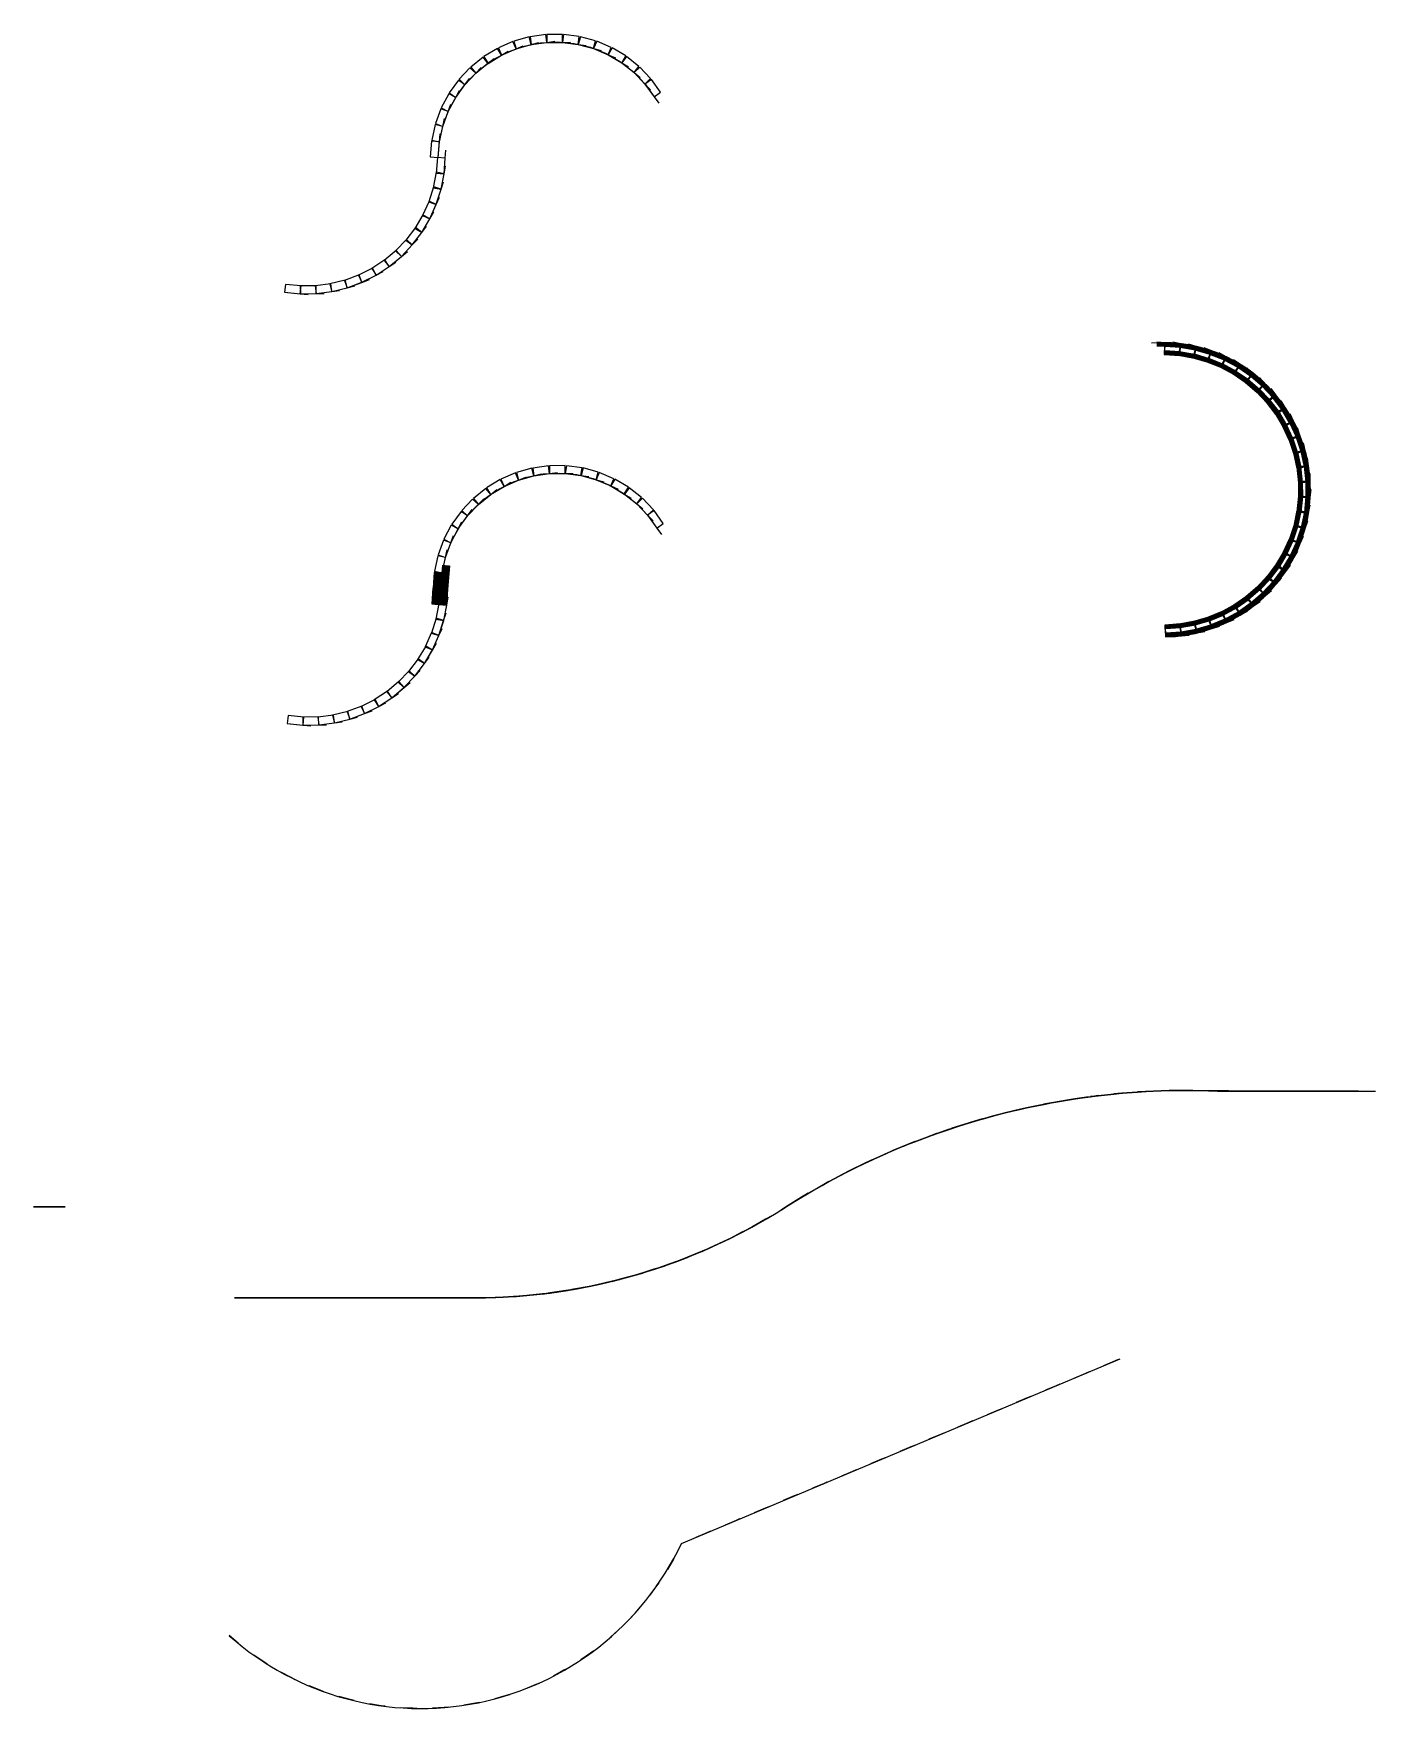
# Model space of a CAD drawing. Header units: metres. Extents: x -536 to 684, y -422 to 209.
# Drawn here: x -25.9 to 144, y -52 to 160.1 of the extents above; entities that cross this region are included whole.
import ezdxf

# ---------------------------------------------------------------- set-up
doc = ezdxf.new("R2010")
doc.units = ezdxf.units.M
doc.layers.add('X-COMENTÁRIOS', color=6, linetype='Continuous', plot=False)

# ---------------------------------------------------------------- blocks, each defined once
blk = doc.blocks.new('teste_vert')
at = {"extrusion": (0, -1, -2.22045e-16)}
for p, q in [((-1, 0, 3), (-2, 0, 3)), ((-2, 0, 3), (-2, 0, 1)), ((-2, 0, 1), (-1, 0, 1)), ((1, 0, 4), (-1, 0, 4)), ((-1, 0, 4), (-1, 0, 3)), ((-1, 0, 1), (-1, 0)), ((2, 0, 3), (1, 0, 3)), ((1, 0, 3), (1, 0, 4)), ((2, 0, 1), (2, 0, 3))]:
    blk.add_line(p, q, dxfattribs=at)
blk.add_lwpolyline([(-1, 0), (1, 0), (1, 1), (2, 1)], dxfattribs=at)
blk = doc.blocks.new('TMS')
at = {"color": 2}
blk.add_line((1, 0), (2, 0), dxfattribs=at)
blk = doc.blocks.new('teste_3d')
at = {"layer": 'X-COMENTÁRIOS'}
blk.add_lwpolyline([(-1, 0), (1, 0), (1, 1), (-1, 1), (-1, 0)], dxfattribs=at)
blk.add_blockref('TMS', (0, 0), dxfattribs=at)
blk = doc.blocks.new('seta')
at = {"extrusion": (0, -1, -2.22045e-16)}
for points in [[(0, 0.125), (0, 0)], [(0.5, 0), (0.5, 0.125)], [(0.5, 0), (1, 0.25)], [(0.5, 0.375), (-1, 0.375)], [(0.5, 0.125), (-1, 0.125)], [(-1, 0.375), (-1, 0.125)], [(1, 0.25), (0.5, 0.5)], [(0.5, 0.375), (0.5, 0.5)]]:
    blk.add_lwpolyline(points, dxfattribs=at)

msp = doc.modelspace()

# ---------------------------------------------------------------- linework, layer by layer
at = {"color": 6}
msp.add_line((56.09, -31.11, -1), (111.64, -7.72, -1), dxfattribs=at)
at = {"elevation": 9}
for points in [[(25.29, 144.42), (25.45, 146.48), (25.92, 148.56), (26.68, 150.54), (27.72, 152.4), (29.02, 154.09), (30.55, 155.58), (32.27, 156.83), (34.15, 157.82), (36.16, 158.54), (38.25, 158.95), (40.37, 159.07), (42.5, 158.87), (44.57, 158.38), (46.55, 157.59), (48.39, 156.52), (50.06, 155.21), (51.53, 153.66), (52.73, 151.98)], [(25.63, 89.81), (25.79, 91.86), (26.26, 93.94), (27.02, 95.93), (28.06, 97.79), (29.36, 99.48), (30.88, 100.97), (32.6, 102.22), (34.49, 103.21), (36.5, 103.92), (38.58, 104.34), (40.71, 104.45), (42.83, 104.26), (44.9, 103.76), (46.88, 102.97), (48.73, 101.91), (50.4, 100.59), (51.87, 99.05), (53.06, 97.36)]]:
    msp.add_lwpolyline(points, dxfattribs=at)
for points in [[(5.85, 127.35), (7.84, 127.15), (9.84, 127.18), (11.82, 127.44), (13.76, 127.91), (15.64, 128.61), (17.42, 129.51), (19.09, 130.61), (20.63, 131.89), (22.01, 133.34), (23.21, 134.94), (24.23, 136.66), (25.05, 138.49), (25.65, 140.39), (26.03, 142.36), (26.19, 144.35)], [(6.18, 72.74), (8.17, 72.54), (10.17, 72.57), (12.16, 72.82), (14.1, 73.3), (15.97, 73.99), (17.76, 74.9), (19.43, 76), (20.96, 77.28), (22.34, 78.73), (23.55, 80.32), (24.57, 82.05), (25.38, 83.87), (25.99, 85.78), (26.37, 87.74), (26.53, 89.74)]]:
    msp.add_lwpolyline(points)
msp.add_lwpolyline([(117.4, 83.71, 1.03256), (115.62, 120.91, 4.618274)], format="xyb")
at = {"color": 6, "elevation": -5}
msp.add_lwpolyline([(69.18, 11.42, -0.153184), (123.97, 26.19), (143.97, 26.19)], format="xyb", dxfattribs=at)
at = {"color": 3}
msp.add_lwpolyline([(0, 0), (30, 0, 0.142771), (69.18, 11.42, 4.117386)], format="xyb", dxfattribs=at)
at = {"color": 6}
msp.add_lwpolyline([(-1.16, -42.79, 0.500452), (56.09, -31.11, -37.185526)], format="xyb", dxfattribs=at)

# ---------------------------------------------------------------- block references
for name, p, rotation in [('teste_3d', (34.23, 157.78, 9), 23.43802330759478), ('teste_3d', (36.11, 158.45, 9), 15.70418131501901), ('teste_3d', (38.06, 158.86, 9), 7.970752738036548), ('teste_3d', (40.05, 159, 9), 0.2384448097423186), ('teste_3d', (42.04, 158.87, 9), 352.5079719018167), ('teste_3d', (44, 158.48, 9), 344.7800595402716), ('teste_3d', (45.89, 157.83, 9), 337.0554480472642), ('teste_3d', (30.82, 155.72, 9), 38.90412422262165), ('teste_3d', (32.46, 156.86, 9), 31.17157298083048), ('teste_3d', (47.67, 156.93, 9), 329.3348977268494), ('teste_3d', (49.31, 155.8, 9), 321.6191947051158), ('teste_3d', (28.09, 152.82, 9), 54.3633680564074), ('teste_3d', (29.36, 154.36, 9), 46.63496332366637), ('teste_3d', (50.78, 154.45, 9), 313.5493544059931), ('teste_3d', (27.04, 151.13, 9), 62.08860068070963), ('teste_3d', (52.06, 152.91, 9), 305.6580669343463), ('teste_3d', (26.22, 149.3, 9), 69.80990362181511), ('teste_3d', (25.66, 147.39, 9), 77.52647983452576), ('teste_3d', (25.37, 145.42, 9), 85.61918295896102), ('teste_3d', (26.11, 143.35), 85.46576546772553), ('teste_3d', (25.84, 141.37), 78.95320463095986), ('teste_3d', (25.35, 139.44), 72.44064389843055), ('teste_3d', (23.72, 135.8), 59.41552192827981), ('teste_3d', (24.64, 137.57), 65.92808290431171), ('teste_3d', (22.61, 134.14), 52.90296129321735), ('teste_3d', (21.32, 132.62), 46.39040043728561), ('teste_3d', (18.26, 130.06), 33.36527858135694), ('teste_3d', (19.86, 131.25), 39.8778393206644), ('teste_3d', (14.7, 128.26), 20.34015686839082), ('teste_3d', (16.53, 129.06), 26.85271778123705), ('teste_3d', (6.84, 127.25), 354.2899135230919), ('teste_3d', (8.84, 127.17), 0.8024742543637559), ('teste_3d', (10.83, 127.31), 7.315035145143833), ('teste_3d', (12.79, 127.67), 13.82759582779488), ('teste_3d', (118.3, 120.9), 176.304894259093), ('teste_3d', (118.3, 120.8, 1), 176.304894259093), ('teste_3d', (120.29, 120.67), 170.1505050467292), ('teste_3d', (118.27, 120.4, 5), 176.304894259093), ('teste_3d', (118.28, 120.6, 3), 176.304894259093), ('teste_3d', (118.28, 120.5, 4), 176.304894259093), ('teste_3d', (118.29, 120.7, 2), 176.304894259093), ('teste_3d', (120.2, 120.18, 5), 170.1505050467292), ('teste_3d', (120.22, 120.27, 4), 170.1505050467292), ('teste_3d', (120.23, 120.37, 3), 170.1505050467292), ('teste_3d', (120.25, 120.47, 2), 170.1505050467292), ('teste_3d', (120.27, 120.57, 1), 170.1505050467292), ('teste_3d', (122.09, 119.74, 5), 163.9961152678511), ('teste_3d', (122.12, 119.84, 4), 163.9961152678511), ('teste_3d', (122.15, 119.93, 3), 163.9961152678511), ('teste_3d', (122.18, 120.03, 2), 163.9961152678511), ('teste_3d', (122.2, 120.12, 1), 163.9961152678511), ('teste_3d', (122.23, 120.22), 163.9961152678511), ('teste_3d', (123.93, 119.11, 5), 157.8417257960513), ('teste_3d', (123.97, 119.2, 4), 157.8417257960513), ('teste_3d', (124.01, 119.29, 3), 157.8417257960513), ('teste_3d', (124.04, 119.38, 2), 157.8417257960513), ('teste_3d', (124.08, 119.48, 1), 157.8417257960513), ('teste_3d', (124.12, 119.57), 157.8417257960513), ('teste_3d', (125.69, 118.28, 5), 151.6873361539166), ('teste_3d', (125.74, 118.36, 4), 151.6873361539166), ('teste_3d', (125.78, 118.45, 3), 151.6873361539166), ('teste_3d', (125.83, 118.54, 2), 151.6873361539166), ('teste_3d', (125.88, 118.63, 1), 151.6873361539166), ('teste_3d', (125.93, 118.72), 151.6873361539166), ('teste_3d', (127.63, 117.68), 145.5329467455039), ('teste_3d', (127.35, 117.26, 5), 145.5329467455039), ('teste_3d', (127.4, 117.35, 4), 145.5329467455039), ('teste_3d', (127.46, 117.43, 3), 145.5329467455039), ('teste_3d', (127.52, 117.51, 2), 145.5329467455039), ('teste_3d', (127.57, 117.59, 1), 145.5329467455039), ('teste_3d', (128.89, 116.08, 5), 139.3785571247902), ('teste_3d', (128.95, 116.16, 4), 139.3785571247902), ('teste_3d', (129.02, 116.23, 3), 139.3785571247902), ('teste_3d', (129.08, 116.31, 2), 139.3785571247902), ('teste_3d', (129.15, 116.38, 1), 139.3785571247902), ('teste_3d', (129.21, 116.46), 139.3785571247902), ('teste_3d', (130.29, 114.74, 5), 133.2241678309435), ('teste_3d', (130.37, 114.81, 4), 133.2241678309435), ('teste_3d', (130.44, 114.87, 3), 133.2241678309435), ('teste_3d', (130.51, 114.94, 2), 133.2241678309435), ('teste_3d', (130.59, 115.01, 1), 133.2241678309435), ('teste_3d', (130.66, 115.08), 133.2241678309435), ('teste_3d', (131.55, 113.25, 5), 127.0697779875268), ('teste_3d', (131.63, 113.31, 4), 127.0697779875268), ('teste_3d', (131.71, 113.37, 3), 127.0697779875268), ('teste_3d', (131.79, 113.43, 2), 127.0697779875268), ('teste_3d', (131.87, 113.49, 1), 127.0697779875268), ('teste_3d', (131.95, 113.55), 127.0697779875268), ('teste_3d', (132.63, 111.64, 5), 120.9153884567929), ('teste_3d', (132.72, 111.69, 4), 120.9153884567929), ('teste_3d', (132.8, 111.74, 3), 120.9153884567929), ('teste_3d', (132.89, 111.79, 2), 120.9153884567929), ('teste_3d', (132.98, 111.85, 1), 120.9153884567929), ('teste_3d', (133.06, 111.9), 120.9153884567929), ('teste_3d', (133.54, 109.92, 5), 114.7609989428512), ('teste_3d', (133.63, 109.96, 4), 114.7609989428512), ('teste_3d', (133.72, 110.01, 3), 114.7609989428512), ('teste_3d', (133.81, 110.05, 2), 114.7609989428512), ('teste_3d', (133.9, 110.09, 1), 114.7609989428512), ('teste_3d', (133.99, 110.13), 114.7609989428512), ('teste_3d', (134.26, 108.12, 5), 108.6066095203069), ('teste_3d', (134.35, 108.15, 4), 108.6066095203069), ('teste_3d', (134.45, 108.18, 3), 108.6066095203069), ('teste_3d', (134.54, 108.21, 2), 108.6066095203069), ('teste_3d', (134.64, 108.24, 1), 108.6066095203069), ('teste_3d', (134.73, 108.28), 108.6066095203069), ('teste_3d', (134.78, 106.24, 5), 102.4522201386791), ('teste_3d', (134.88, 106.27, 4), 102.4522201386791), ('teste_3d', (134.97, 106.29, 3), 102.4522201386791), ('teste_3d', (135.07, 106.31, 2), 102.4522201386791), ('teste_3d', (135.17, 106.33, 1), 102.4522201386791), ('teste_3d', (135.27, 106.35), 102.4522201386791), ('teste_3d', (135.1, 104.33, 5), 96.297830227683), ('teste_3d', (135.2, 104.34, 4), 96.297830227683), ('teste_3d', (135.29, 104.35, 3), 96.297830227683), ('teste_3d', (135.39, 104.36, 2), 96.297830227683), ('teste_3d', (135.49, 104.37, 1), 96.297830227683), ('teste_3d', (135.59, 104.38), 96.297830227683), ('teste_3d', (32.79, 102.25, 9), 31.17157298083053), ('teste_3d', (34.56, 103.16, 9), 23.43802330759469), ('teste_3d', (36.44, 103.83, 9), 15.70418131501946), ('teste_3d', (38.4, 104.24, 9), 7.970752454325506), ('teste_3d', (40.39, 104.39, 9), 0.2384448097423178), ('teste_3d', (42.38, 104.26, 9), 352.5079722232036), ('teste_3d', (44.34, 103.87, 9), 344.7800594650633), ('teste_3d', (46.22, 103.21, 9), 337.0554481589448), ('teste_3d', (135.21, 102.39, 5), 90.14344099345853), ('teste_3d', (135.31, 102.39, 4), 90.14344099345853), ('teste_3d', (135.41, 102.39, 3), 90.14344099345853), ('teste_3d', (135.51, 102.39, 2), 90.14344099345853), ('teste_3d', (135.61, 102.39, 1), 90.14344099345853), ('teste_3d', (135.71, 102.39), 90.14344099345853), ('teste_3d', (29.69, 99.75, 9), 46.63496353193478), ('teste_3d', (31.16, 101.1, 9), 38.90412422262101), ('teste_3d', (48, 102.31, 9), 329.33489758074), ('teste_3d', (49.65, 101.18, 9), 321.6191947051154), ('teste_3d', (135.11, 100.44, 5), 83.98905133648185), ('teste_3d', (135.21, 100.43, 4), 83.98905133648185), ('teste_3d', (135.3, 100.42, 3), 83.98905133648185), ('teste_3d', (135.4, 100.41, 2), 83.98905133648185), ('teste_3d', (135.5, 100.4, 1), 83.98905133648185), ('teste_3d', (135.6, 100.39), 83.98905133648185), ('teste_3d', (28.42, 98.21, 9), 54.36336805640764), ('teste_3d', (51.12, 99.84, 9), 313.5493544059933), ('teste_3d', (134.8, 98.53, 5), 77.83466162977844), ('teste_3d', (134.9, 98.5, 4), 77.83466162977844), ('teste_3d', (134.99, 98.48, 3), 77.83466162977844), ('teste_3d', (135.09, 98.46, 2), 77.83466162977844), ('teste_3d', (135.19, 98.44, 1), 77.83466162977844), ('teste_3d', (135.29, 98.42), 77.83466162977844), ('teste_3d', (27.37, 96.51, 9), 62.08860042755608), ('teste_3d', (52.39, 98.3, 9), 305.6580667673447), ('teste_3d', (134.29, 96.65, 5), 71.68027242643794), ('teste_3d', (134.38, 96.62, 4), 71.68027242643794), ('teste_3d', (134.48, 96.59, 3), 71.68027242643794), ('teste_3d', (134.57, 96.56, 2), 71.68027242643794), ('teste_3d', (134.67, 96.53, 1), 71.68027242643794), ('teste_3d', (134.76, 96.49), 71.68027242643794), ('teste_3d', (26.56, 94.69, 9), 69.80990389069068), ('teste_3d', (133.58, 94.84, 5), 65.52588246941018), ('teste_3d', (133.67, 94.8, 4), 65.52588246941018), ('teste_3d', (133.76, 94.76, 3), 65.52588246941018), ('teste_3d', (133.85, 94.72, 2), 65.52588246941018), ('teste_3d', (133.94, 94.68, 1), 65.52588246941018), ('teste_3d', (134.03, 94.63), 65.52588246941018), ('teste_3d', (26, 92.78, 9), 77.52647955480899), ('teste_3d', (131.6, 91.5, 5), 53.21710356472596), ('teste_3d', (131.68, 91.44, 4), 53.21710356472596), ('teste_3d', (131.76, 91.38, 3), 53.21710356472596), ('teste_3d', (131.84, 91.32, 2), 53.21710356472596), ('teste_3d', (131.92, 91.26, 1), 53.21710356472596), ('teste_3d', (132, 91.2), 53.21710356472596), ('teste_3d', (132.68, 93.12, 5), 59.37149345644448), ('teste_3d', (132.77, 93.07, 4), 59.37149345644448), ('teste_3d', (132.85, 93.02, 3), 59.37149345644448), ('teste_3d', (132.94, 92.97, 2), 59.37149345644448), ('teste_3d', (133.02, 92.91, 1), 59.37149345644448), ('teste_3d', (133.11, 92.86), 59.37149345644448), ('teste_3d', (25.71, 90.8, 9), 85.61918295896096), ('teste_3d', (25.81, 90.79, 8), 85.61918295896096), ('teste_3d', (25.9, 90.79, 7), 85.61918295896096), ('teste_3d', (26, 90.78, 6), 85.61918295896096), ('teste_3d', (26.1, 90.77, 5), 85.61918295896096), ('teste_3d', (26.2, 90.76, 4), 85.61918295896096), ('teste_3d', (26.3, 90.76, 3), 85.61918295896096), ('teste_3d', (26.4, 90.75, 2), 85.61918295896096), ('teste_3d', (26.5, 90.74, 1), 85.61918295896096), ('teste_3d', (26.6, 90.73), 85.61918295896096), ('teste_3d', (130.36, 90.01, 5), 47.06271406443957), ('teste_3d', (130.43, 89.94, 4), 47.06271406443957), ('teste_3d', (130.5, 89.87, 3), 47.06271406443957), ('teste_3d', (130.58, 89.81, 2), 47.06271406443957), ('teste_3d', (130.65, 89.74, 1), 47.06271406443957), ('teste_3d', (130.72, 89.67), 47.06271406443957), ('teste_3d', (25.55, 88.81, 9), 85.46576546772556), ('teste_3d', (25.65, 88.8, 8), 85.46576546772556), ('teste_3d', (25.75, 88.79, 7), 85.46576546772556), ('teste_3d', (25.85, 88.79, 6), 85.46576546772556), ('teste_3d', (25.95, 88.78, 5), 85.46576546772556), ('teste_3d', (26.05, 88.77, 4), 85.46576546772556), ('teste_3d', (26.15, 88.76, 3), 85.46576546772556), ('teste_3d', (26.25, 88.75, 2), 85.46576546772556), ('teste_3d', (26.35, 88.75, 1), 85.46576546772556), ('teste_3d', (26.45, 88.74), 85.46576546772556), ('teste_3d', (127.42, 87.47, 5), 34.7539351001534), ('teste_3d', (127.48, 87.39, 4), 34.7539351001534), ('teste_3d', (127.54, 87.3, 3), 34.7539351001534), ('teste_3d', (127.59, 87.22, 2), 34.7539351001534), ('teste_3d', (127.65, 87.14, 1), 34.7539351001534), ('teste_3d', (128.96, 88.66, 5), 40.90832447296062), ('teste_3d', (129.02, 88.58, 4), 40.90832447296062), ('teste_3d', (129.09, 88.51, 3), 40.90832447296062), ('teste_3d', (129.15, 88.43, 2), 40.90832447296062), ('teste_3d', (129.22, 88.36, 1), 40.90832447296062), ('teste_3d', (129.28, 88.28), 40.90832447296062), ('teste_3d', (25.68, 84.83), 72.44064389843074), ('teste_3d', (26.18, 86.76), 78.95320457606739), ('teste_3d', (124.01, 85.61, 5), 22.44515593987011), ('teste_3d', (124.05, 85.52, 4), 22.44515593987011), ('teste_3d', (124.09, 85.43, 3), 22.44515593987011), ('teste_3d', (124.13, 85.33, 2), 22.44515593987011), ('teste_3d', (125.77, 86.45, 5), 28.59954552028124), ('teste_3d', (125.82, 86.36, 4), 28.59954552028124), ('teste_3d', (125.86, 86.27, 3), 28.59954552028124), ('teste_3d', (125.91, 86.18, 2), 28.59954552028124), ('teste_3d', (125.96, 86.1, 1), 28.59954552028124), ('teste_3d', (126.01, 86.01), 28.59954552028124), ('teste_3d', (127.71, 87.06), 34.7539351001534), ('teste_3d', (24.97, 82.96), 65.92808290431162), ('teste_3d', (118.36, 84.28, 5), 3.98198729303895), ('teste_3d', (118.37, 84.18, 4), 3.98198729303895), ('teste_3d', (118.37, 84.08, 3), 3.98198729303895), ('teste_3d', (118.38, 83.98, 2), 3.98198729303895), ('teste_3d', (118.39, 83.88, 1), 3.98198729303895), ('teste_3d', (118.4, 83.78), 3.98198729303895), ('teste_3d', (120.29, 84.52, 5), 10.13637700267937), ('teste_3d', (120.31, 84.42, 4), 10.13637700267937), ('teste_3d', (120.32, 84.32, 3), 10.13637700267937), ('teste_3d', (120.34, 84.23, 2), 10.13637700267937), ('teste_3d', (120.36, 84.13, 1), 10.13637700267937), ('teste_3d', (120.38, 84.03), 10.13637700267937), ('teste_3d', (122.18, 84.97, 5), 16.29076626698241), ('teste_3d', (122.21, 84.87, 4), 16.29076626698241), ('teste_3d', (122.24, 84.77, 3), 16.29076626698241), ('teste_3d', (122.27, 84.68, 2), 16.29076626698241), ('teste_3d', (122.29, 84.58, 1), 16.29076626698241), ('teste_3d', (122.32, 84.49), 16.29076626698241), ('teste_3d', (124.17, 85.24, 1), 22.44515593987011), ('teste_3d', (124.21, 85.15), 22.44515593987011), ('teste_3d', (24.06, 81.18), 59.41552192827972), ('teste_3d', (22.95, 79.53), 52.90296129321717), ('teste_3d', (20.2, 76.64), 39.87783932066409), ('teste_3d', (21.65, 78), 46.3904004372859), ('teste_3d', (18.59, 75.45), 33.36527858135729), ('teste_3d', (13.13, 73.06), 13.82759610597164), ('teste_3d', (15.04, 73.65), 20.34015696796848), ('teste_3d', (16.87, 74.45), 26.85271765183491), ('teste_3d', (7.18, 72.64), 354.2899132380346), ('teste_3d', (9.17, 72.55), 0.8024742543637556), ('teste_3d', (11.16, 72.69), 7.31503514514343), ('teste_vert', (106.89, 25.33, -3), 8.019933009408104), ('seta', (106.89, 25.33, -5), 8.019933009408104), ('teste_vert', (109.86, 25.7, -5), 6.206514919822273), ('teste_vert', (112.85, 25.98, -3), 4.393096844484402), ('seta', (112.85, 25.98, -5), 4.393096844484402), ('teste_vert', (115.84, 26.16, -5), 2.579678508374529), ('teste_vert', (118.84, 26.25, -3), 0.7662604999457637), ('seta', (118.84, 26.25, -5), 0.7662604999457637), ('teste_vert', (121.84, 26.24, -5), 358.952842236873), ('teste_vert', (124.84, 26.2, -3), 359.5488754909954), ('seta', (124.84, 26.2, -5), 359.5488754909954), ('teste_vert', (95.14, 22.91, -3), 15.27360579296498), ('teste_vert', (98.05, 23.65, -5), 13.4601876555697), ('teste_vert', (100.98, 24.3, -3), 11.6467693088677), ('seta', (100.98, 24.3, -5), 11.6467693088677), ('teste_vert', (103.92, 24.86, -5), 9.833351293241407), ('teste_vert', (89.41, 21.14, -3), 18.90044200187235), ('seta', (89.41, 21.14, -5), 18.90044200187235), ('teste_vert', (92.26, 22.07, -5), 17.08702387160956), ('seta', (95.14, 22.91, -5), 15.27360579296498), ('teste_vert', (83.8, 19.02, -3), 22.52727842461087), ('seta', (83.8, 19.02, -5), 22.52727842461087), ('teste_vert', (86.59, 20.13, -5), 20.71386019485919), ('teste_vert', (78.33, 16.55, -3), 26.15411471054733), ('seta', (78.33, 16.55, -5), 26.15411471054733), ('teste_vert', (81.05, 17.83, -5), 24.34069656495064), ('teste_vert', (75.66, 15.18, -5), 27.96753283882784), ('teste_vert', (70.45, 12.21, -5), 31.5943692007805), ('teste_vert', (73.03, 13.74, -3), 29.78095102085939), ('seta', (73.03, 13.74, -5), 29.78095102085939), ('teste_vert', (63.22, 8.03, 2), 27.11263839651328), ('teste_vert', (63.22, 8.03, 6), 27.11263839651328), ('teste_vert', (63.22, 8.03, 10), 27.11263839651328), ('teste_vert', (63.22, 8.03, 14), 27.11263839651328), ('teste_vert', (63.22, 8.03, 18), 27.11263839651328), ('teste_vert', (63.22, 8.03, 22), 27.11263839651328), ('teste_vert', (63.22, 8.03, 26), 27.11263839651328), ('teste_vert', (63.22, 8.03, 30), 27.11263839651328), ('teste_vert', (63.22, 8.03, 34), 27.11263839651328), ('teste_vert', (63.22, 8.03, 38), 27.11263839651328), ('teste_vert', (63.22, 8.03, 42), 27.11263839651328), ('teste_vert', (63.22, 8.03, 46), 27.11263839651328), ('teste_vert', (63.22, 8.03, 50), 27.11263839651328), ('teste_vert', (65.86, 9.45), 29.47025916772886), ('teste_vert', (65.86, 9.45, 4), 29.47025916772886), ('teste_vert', (65.86, 9.45, 8), 29.47025916772886), ('teste_vert', (65.86, 9.45, 12), 29.47025916772886), ('teste_vert', (65.86, 9.45, 16), 29.47025916772886), ('teste_vert', (65.86, 9.45, 20), 29.47025916772886), ('teste_vert', (65.86, 9.45, 24), 29.47025916772886), ('teste_vert', (65.86, 9.45, 28), 29.47025916772886), ('teste_vert', (65.86, 9.45, 32), 29.47025916772886), ('teste_vert', (65.86, 9.45, 36), 29.47025916772886), ('teste_vert', (65.86, 9.45, 40), 29.47025916772886), ('teste_vert', (65.86, 9.45, 44), 29.47025916772886), ('teste_vert', (65.86, 9.45, 48), 29.47025916772886), ('teste_vert', (60.52, 6.71), 24.75501767209418), ('teste_vert', (60.52, 6.71, 4), 24.75501767209418), ('teste_vert', (60.52, 6.71, 8), 24.75501767209418), ('teste_vert', (60.52, 6.71, 12), 24.75501767209418), ('teste_vert', (60.52, 6.71, 16), 24.75501767209418), ('teste_vert', (60.52, 6.71, 20), 24.75501767209418), ('teste_vert', (60.52, 6.71, 24), 24.75501767209418), ('teste_vert', (60.52, 6.71, 28), 24.75501767209418), ('teste_vert', (60.52, 6.71, 32), 24.75501767209418), ('teste_vert', (60.52, 6.71, 36), 24.75501767209418), ('teste_vert', (60.52, 6.71, 40), 24.75501767209418), ('teste_vert', (60.52, 6.71, 44), 24.75501767209418), ('teste_vert', (60.52, 6.71, 48), 24.75501767209418), ('seta', (63.22, 8.03), 27.11263839651328), ('teste_vert', (54.98, 4.43), 20.03977619395441), ('teste_vert', (54.98, 4.43, 4), 20.03977619395441), ('teste_vert', (54.98, 4.43, 8), 20.03977619395441), ('teste_vert', (54.98, 4.43, 12), 20.03977619395441), ('teste_vert', (54.98, 4.43, 16), 20.03977619395441), ('teste_vert', (54.98, 4.43, 20), 20.03977619395441), ('teste_vert', (54.98, 4.43, 24), 20.03977619395441), ('teste_vert', (54.98, 4.43, 28), 20.03977619395441), ('teste_vert', (54.98, 4.43, 32), 20.03977619395441), ('teste_vert', (54.98, 4.43, 36), 20.03977619395441), ('teste_vert', (54.98, 4.43, 40), 20.03977619395441), ('teste_vert', (54.98, 4.43, 44), 20.03977619395441), ('teste_vert', (54.98, 4.43, 48), 20.03977619395441), ('teste_vert', (57.78, 5.51, 2), 22.39739705590537), ('teste_vert', (57.78, 5.51, 6), 22.39739705590537), ('teste_vert', (57.78, 5.51, 10), 22.39739705590537), ('teste_vert', (57.78, 5.51, 14), 22.39739705590537), ('teste_vert', (57.78, 5.51, 18), 22.39739705590537), ('teste_vert', (57.78, 5.51, 22), 22.39739705590537), ('teste_vert', (57.78, 5.51, 26), 22.39739705590537), ('teste_vert', (57.78, 5.51, 30), 22.39739705590537), ('teste_vert', (57.78, 5.51, 34), 22.39739705590537), ('teste_vert', (57.78, 5.51, 38), 22.39739705590537), ('teste_vert', (57.78, 5.51, 42), 22.39739705590537), ('teste_vert', (57.78, 5.51, 46), 22.39739705590537), ('teste_vert', (57.78, 5.51, 50), 22.39739705590537), ('seta', (57.78, 5.51), 22.39739705590537), ('teste_vert', (46.36, 1.87, 2), 12.96691394323293), ('teste_vert', (46.36, 1.87, 6), 12.96691394323293), ('teste_vert', (46.36, 1.87, 10), 12.96691394323293), ('teste_vert', (46.36, 1.87, 14), 12.96691394323293), ('teste_vert', (46.36, 1.87, 18), 12.96691394323293), ('teste_vert', (46.36, 1.87, 22), 12.96691394323293), ('teste_vert', (46.36, 1.87, 26), 12.96691394323293), ('teste_vert', (46.36, 1.87, 30), 12.96691394323293), ('teste_vert', (46.36, 1.87, 34), 12.96691394323293), ('teste_vert', (46.36, 1.87, 38), 12.96691394323293), ('teste_vert', (46.36, 1.87, 42), 12.96691394323293), ('teste_vert', (46.36, 1.87, 46), 12.96691394323293), ('teste_vert', (46.36, 1.87, 50), 12.96691394323293), ('teste_vert', (49.27, 2.61), 15.32453487542949), ('teste_vert', (49.27, 2.61, 4), 15.32453487542949), ('teste_vert', (49.27, 2.61, 8), 15.32453487542949), ('teste_vert', (49.27, 2.61, 12), 15.32453487542949), ('teste_vert', (49.27, 2.61, 16), 15.32453487542949), ('teste_vert', (49.27, 2.61, 20), 15.32453487542949), ('teste_vert', (49.27, 2.61, 24), 15.32453487542949), ('teste_vert', (49.27, 2.61, 28), 15.32453487542949), ('teste_vert', (49.27, 2.61, 32), 15.32453487542949), ('teste_vert', (49.27, 2.61, 36), 15.32453487542949), ('teste_vert', (49.27, 2.61, 40), 15.32453487542949), ('teste_vert', (49.27, 2.61, 44), 15.32453487542949), ('teste_vert', (49.27, 2.61, 48), 15.32453487542949), ('teste_vert', (52.14, 3.46, 2), 17.68215547311594), ('teste_vert', (52.14, 3.46, 6), 17.68215547311594), ('teste_vert', (52.14, 3.46, 10), 17.68215547311594), ('teste_vert', (52.14, 3.46, 14), 17.68215547311594), ('teste_vert', (52.14, 3.46, 18), 17.68215547311594), ('teste_vert', (52.14, 3.46, 22), 17.68215547311594), ('teste_vert', (52.14, 3.46, 26), 17.68215547311594), ('teste_vert', (52.14, 3.46, 30), 17.68215547311594), ('teste_vert', (52.14, 3.46, 34), 17.68215547311594), ('teste_vert', (52.14, 3.46, 38), 17.68215547311594), ('teste_vert', (52.14, 3.46, 42), 17.68215547311594), ('teste_vert', (52.14, 3.46, 46), 17.68215547311594), ('teste_vert', (52.14, 3.46, 50), 17.68215547311594), ('seta', (52.14, 3.46), 17.68215547311594), ('teste_vert', (31.5, 0.03), 1.178810326807799), ('teste_vert', (31.5, 0.03, 4), 1.178810326807799), ('teste_vert', (31.5, 0.03, 8), 1.178810326807799), ('teste_vert', (31.5, 0.03, 12), 1.178810326807799), ('teste_vert', (31.5, 0.03, 16), 1.178810326807799), ('teste_vert', (31.5, 0.03, 20), 1.178810326807799), ('teste_vert', (31.5, 0.03, 24), 1.178810326807799), ('teste_vert', (31.5, 0.03, 28), 1.178810326807799), ('teste_vert', (31.5, 0.03, 32), 1.178810326807799), ('teste_vert', (31.5, 0.03, 36), 1.178810326807799), ('teste_vert', (31.5, 0.03, 40), 1.178810326807799), ('teste_vert', (31.5, 0.03, 44), 1.178810326807799), ('teste_vert', (31.5, 0.03, 48), 1.178810326807799), ('teste_vert', (34.5, 0.15, 2), 3.536431069913099), ('teste_vert', (34.5, 0.15, 6), 3.536431069913099), ('teste_vert', (34.5, 0.15, 10), 3.536431069913099), ('teste_vert', (34.5, 0.15, 14), 3.536431069913099), ('teste_vert', (34.5, 0.15, 18), 3.536431069913099), ('teste_vert', (34.5, 0.15, 22), 3.536431069913099), ('teste_vert', (34.5, 0.15, 26), 3.536431069913099), ('teste_vert', (34.5, 0.15, 30), 3.536431069913099), ('teste_vert', (34.5, 0.15, 34), 3.536431069913099), ('teste_vert', (34.5, 0.15, 38), 3.536431069913099), ('teste_vert', (34.5, 0.15, 42), 3.536431069913099), ('teste_vert', (34.5, 0.15, 46), 3.536431069913099), ('teste_vert', (34.5, 0.15, 50), 3.536431069913099), ('seta', (34.5, 0.15), 3.536431069913099), ('teste_vert', (37.49, 0.4), 5.894051961487652), ('teste_vert', (37.49, 0.4, 4), 5.894051961487652), ('teste_vert', (37.49, 0.4, 8), 5.894051961487652), ('teste_vert', (37.49, 0.4, 12), 5.894051961487652), ('teste_vert', (37.49, 0.4, 16), 5.894051961487652), ('teste_vert', (37.49, 0.4, 20), 5.894051961487652), ('teste_vert', (37.49, 0.4, 24), 5.894051961487652), ('teste_vert', (37.49, 0.4, 28), 5.894051961487652), ('teste_vert', (37.49, 0.4, 32), 5.894051961487652), ('teste_vert', (37.49, 0.4, 36), 5.894051961487652), ('teste_vert', (37.49, 0.4, 40), 5.894051961487652), ('teste_vert', (37.49, 0.4, 44), 5.894051961487652), ('teste_vert', (37.49, 0.4, 48), 5.894051961487652), ('teste_vert', (40.46, 0.77, 2), 8.251672481798906), ('teste_vert', (40.46, 0.77, 6), 8.251672481798906), ('teste_vert', (40.46, 0.77, 10), 8.251672481798906), ('teste_vert', (40.46, 0.77, 14), 8.251672481798906), ('teste_vert', (40.46, 0.77, 18), 8.251672481798906), ('teste_vert', (40.46, 0.77, 22), 8.251672481798906), ('teste_vert', (40.46, 0.77, 26), 8.251672481798906), ('teste_vert', (40.46, 0.77, 30), 8.251672481798906), ('teste_vert', (40.46, 0.77, 34), 8.251672481798906), ('teste_vert', (40.46, 0.77, 38), 8.251672481798906), ('teste_vert', (40.46, 0.77, 42), 8.251672481798906), ('teste_vert', (40.46, 0.77, 46), 8.251672481798906), ('teste_vert', (40.46, 0.77, 50), 8.251672481798906), ('seta', (40.46, 0.77), 8.251672481798906), ('teste_vert', (43.42, 1.26), 10.60929335093943), ('teste_vert', (43.42, 1.26, 4), 10.60929335093943), ('teste_vert', (43.42, 1.26, 8), 10.60929335093943), ('teste_vert', (43.42, 1.26, 12), 10.60929335093943), ('teste_vert', (43.42, 1.26, 16), 10.60929335093943), ('teste_vert', (43.42, 1.26, 20), 10.60929335093943), ('teste_vert', (43.42, 1.26, 24), 10.60929335093943), ('teste_vert', (43.42, 1.26, 28), 10.60929335093943), ('teste_vert', (43.42, 1.26, 32), 10.60929335093943), ('teste_vert', (43.42, 1.26, 36), 10.60929335093943), ('teste_vert', (43.42, 1.26, 40), 10.60929335093943), ('teste_vert', (43.42, 1.26, 44), 10.60929335093943), ('teste_vert', (43.42, 1.26, 48), 10.60929335093943), ('seta', (46.36, 1.87), 12.96691394323293), ('seta', (110.46, -8.22, -1), 22.83057666877534), ('seta', (106.78, -9.77, -1), 22.83057629358442), ('seta', (99.4, -12.88, -1), 22.8305765576193), ('seta', (103.09, -11.32, -1), 22.83057629358421), ('seta', (95.72, -14.43, -1), 22.83057655761925), ('seta', (92.03, -15.98, -1), 22.83057629358426), ('seta', (84.66, -19.08, -1), 22.83057629358421), ('seta', (88.34, -17.53, -1), 22.83057629358421), ('seta', (80.97, -20.64, -1), 22.83057666877534), ('seta', (77.28, -22.19, -1), 22.83057629358421), ('seta', (69.91, -25.29, -1), 22.83057640474036), ('seta', (73.6, -23.74, -1), 22.83057629358437), ('seta', (66.22, -26.84, -1), 22.83057655761955), ('seta', (58.85, -29.95, -1), 22.83057629358421), ('seta', (62.54, -28.4, -1), 22.83057655761937), ('seta', (54.82, -33.53), 60.40939538708462), ('seta', (52.65, -36.89), 54.12927662912595), ('seta', (50.14, -40), 47.84915803221715), ('seta', (47.3, -42.81), 41.56903905186781), ('seta', (-0.4, -43.43), 319.9274951087281), ('seta', (2.8, -45.83), 326.2076137511064), ('seta', (44.17, -45.29), 35.28892062396274), ('seta', (6.24, -47.87), 332.4877327389825), ('seta', (37.19, -49.17), 22.72868270006288), ('seta', (40.78, -47.42), 29.00880146826129), ('seta', (9.88, -49.52), 338.7678514028302), ('seta', (13.68, -50.76), 345.0479701732886), ('seta', (33.42, -50.51), 16.44856422388912), ('seta', (17.59, -51.58), 351.3280891522379), ('seta', (21.57, -51.97), 357.608207850304), ('seta', (25.56, -51.91), 3.88832649947754), ('seta', (29.53, -51.43), 10.16844535332005)]:
    msp.add_blockref(name, p, dxfattribs=dict(rotation=rotation))
for name, p in [('teste_vert', (127.84, 26.19, -5)), ('teste_vert', (130.84, 26.19, -3)), ('seta', (130.84, 26.19, -5)), ('teste_vert', (133.84, 26.19, -5)), ('teste_vert', (136.84, 26.19, -3)), ('seta', (136.84, 26.19, -5)), ('teste_vert', (139.84, 26.19, -5)), ('teste_vert', (-23.95, 11.52, 4)), ('teste_vert', (1.5, 0)), ('teste_vert', (1.5, 0, 4)), ('teste_vert', (1.5, 0, 8)), ('teste_vert', (1.5, 0, 12)), ('teste_vert', (1.5, 0, 16)), ('teste_vert', (1.5, 0, 20)), ('teste_vert', (1.5, 0, 24)), ('teste_vert', (1.5, 0, 28)), ('teste_vert', (1.5, 0, 32)), ('teste_vert', (1.5, 0, 36)), ('teste_vert', (1.5, 0, 40)), ('teste_vert', (1.5, 0, 44)), ('teste_vert', (1.5, 0, 48)), ('teste_vert', (4.5, 0, 2)), ('teste_vert', (4.5, 0, 6)), ('teste_vert', (4.5, 0, 10)), ('teste_vert', (4.5, 0, 14)), ('teste_vert', (4.5, 0, 18)), ('teste_vert', (4.5, 0, 22)), ('teste_vert', (4.5, 0, 26)), ('teste_vert', (4.5, 0, 30)), ('teste_vert', (4.5, 0, 34)), ('teste_vert', (4.5, 0, 38)), ('teste_vert', (4.5, 0, 42)), ('teste_vert', (4.5, 0, 46)), ('teste_vert', (4.5, 0, 50)), ('seta', (4.5, 0)), ('teste_vert', (7.5, 0)), ('teste_vert', (7.5, 0, 4)), ('teste_vert', (7.5, 0, 8)), ('teste_vert', (7.5, 0, 12)), ('teste_vert', (7.5, 0, 16)), ('teste_vert', (7.5, 0, 20)), ('teste_vert', (7.5, 0, 24)), ('teste_vert', (7.5, 0, 28)), ('teste_vert', (7.5, 0, 32)), ('teste_vert', (7.5, 0, 36)), ('teste_vert', (7.5, 0, 40)), ('teste_vert', (7.5, 0, 44)), ('teste_vert', (7.5, 0, 48)), ('teste_vert', (10.5, 0, 2)), ('teste_vert', (10.5, 0, 6)), ('teste_vert', (10.5, 0, 10)), ('teste_vert', (10.5, 0, 14)), ('teste_vert', (10.5, 0, 18)), ('teste_vert', (10.5, 0, 22)), ('teste_vert', (10.5, 0, 26)), ('teste_vert', (10.5, 0, 30)), ('teste_vert', (10.5, 0, 34)), ('teste_vert', (10.5, 0, 38)), ('teste_vert', (10.5, 0, 42)), ('teste_vert', (10.5, 0, 46)), ('teste_vert', (10.5, 0, 50)), ('seta', (10.5, 0)), ('teste_vert', (13.5, 0)), ('teste_vert', (13.5, 0, 4)), ('teste_vert', (13.5, 0, 8)), ('teste_vert', (13.5, 0, 12)), ('teste_vert', (13.5, 0, 16)), ('teste_vert', (13.5, 0, 20)), ('teste_vert', (13.5, 0, 24)), ('teste_vert', (13.5, 0, 28)), ('teste_vert', (13.5, 0, 32)), ('teste_vert', (13.5, 0, 36)), ('teste_vert', (13.5, 0, 40)), ('teste_vert', (13.5, 0, 44)), ('teste_vert', (13.5, 0, 48)), ('teste_vert', (16.5, 0, 2)), ('teste_vert', (16.5, 0, 6)), ('teste_vert', (16.5, 0, 10)), ('teste_vert', (16.5, 0, 14)), ('teste_vert', (16.5, 0, 18)), ('teste_vert', (16.5, 0, 22)), ('teste_vert', (16.5, 0, 26)), ('teste_vert', (16.5, 0, 30)), ('teste_vert', (16.5, 0, 34)), ('teste_vert', (16.5, 0, 38)), ('teste_vert', (16.5, 0, 42)), ('teste_vert', (16.5, 0, 46)), ('teste_vert', (16.5, 0, 50)), ('seta', (16.5, 0)), ('teste_vert', (19.5, 0)), ('teste_vert', (19.5, 0, 4)), ('teste_vert', (19.5, 0, 8)), ('teste_vert', (19.5, 0, 12)), ('teste_vert', (19.5, 0, 16)), ('teste_vert', (19.5, 0, 20)), ('teste_vert', (19.5, 0, 24)), ('teste_vert', (19.5, 0, 28)), ('teste_vert', (19.5, 0, 32)), ('teste_vert', (19.5, 0, 36)), ('teste_vert', (19.5, 0, 40)), ('teste_vert', (19.5, 0, 44)), ('teste_vert', (19.5, 0, 48)), ('teste_vert', (22.5, 0, 2)), ('teste_vert', (22.5, 0, 6)), ('teste_vert', (22.5, 0, 10)), ('teste_vert', (22.5, 0, 14)), ('teste_vert', (22.5, 0, 18)), ('teste_vert', (22.5, 0, 22)), ('teste_vert', (22.5, 0, 26)), ('teste_vert', (22.5, 0, 30)), ('teste_vert', (22.5, 0, 34)), ('teste_vert', (22.5, 0, 38)), ('teste_vert', (22.5, 0, 42)), ('teste_vert', (22.5, 0, 46)), ('teste_vert', (22.5, 0, 50)), ('seta', (22.5, 0)), ('teste_vert', (25.5, 0)), ('teste_vert', (25.5, 0, 4)), ('teste_vert', (25.5, 0, 8)), ('teste_vert', (25.5, 0, 12)), ('teste_vert', (25.5, 0, 16)), ('teste_vert', (25.5, 0, 20)), ('teste_vert', (25.5, 0, 24)), ('teste_vert', (25.5, 0, 28)), ('teste_vert', (25.5, 0, 32)), ('teste_vert', (25.5, 0, 36)), ('teste_vert', (25.5, 0, 40)), ('teste_vert', (25.5, 0, 44)), ('teste_vert', (25.5, 0, 48)), ('teste_vert', (28.5, 0, 2)), ('teste_vert', (28.5, 0, 6)), ('teste_vert', (28.5, 0, 10)), ('teste_vert', (28.5, 0, 14)), ('teste_vert', (28.5, 0, 18)), ('teste_vert', (28.5, 0, 22)), ('teste_vert', (28.5, 0, 26)), ('teste_vert', (28.5, 0, 30)), ('teste_vert', (28.5, 0, 34)), ('teste_vert', (28.5, 0, 38)), ('teste_vert', (28.5, 0, 42)), ('teste_vert', (28.5, 0, 46)), ('teste_vert', (28.5, 0, 50)), ('seta', (28.5, 0))]:
    msp.add_blockref(name, p)

doc.saveas('drawing.dxf')
